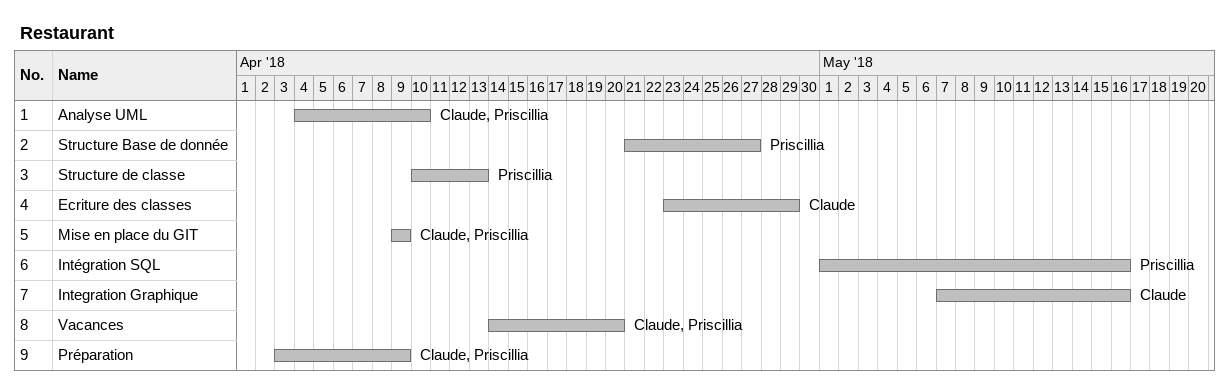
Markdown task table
Restaurant

| ID | Task | Start | Finish | Resources |
|---|---|---|---|---|
| 1 | Analyse UML | 2018-04-04 | 2018-04-10 | Claude, Priscillia |
| 2 | Structure Base de donnée | 2018-04-21 | 2018-04-27 | Priscillia |
| 3 | Structure de classe | 2018-04-10 | 2018-04-13 | Priscillia |
| 4 | Ecriture des classes | 2018-04-23 | 2018-04-29 | Claude |
| 5 | Mise en place du GIT | 2018-04-09 | 2018-04-09 | Claude, Priscillia |
| 6 | Intégration SQL | 2018-05-01 | 2018-05-16 | Priscillia |
| 7 | Integration Graphique | 2018-05-07 | 2018-05-16 | Claude |
| 8 | Vacances | 2018-04-14 | 2018-04-20 | Claude, Priscillia |
| 9 | Préparation | 2018-04-03 | 2018-04-09 | Claude, Priscillia |
